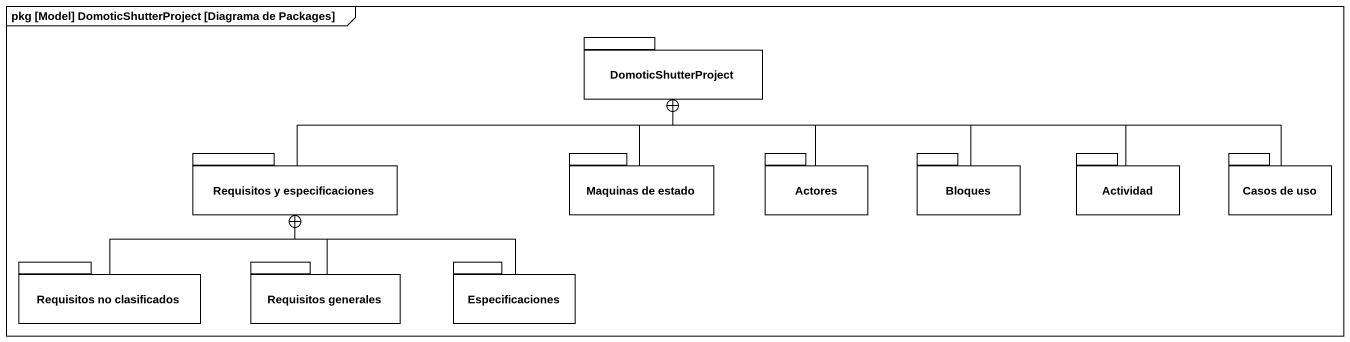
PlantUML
@startuml
mainframe pkg [Model] DomoticShutterProject [Diagrama de Packages]
package DomoticShutterProject {
}
package "Requisitos y especificaciones" as Requisitos_y {
}
package "Maquinas de estado" as Maquinas_de_estado {
}
package Actores {
}
package Bloques {
}
package Actividad {
}
package "Casos de uso" as Casos_de_uso {
}
package "Requisitos no clasificados" as Requisitos_no_clasificados {
}
package "Requisitos generales" as Requisitos_generales {
}
package Especificaciones {
}
Requisitos_y -right-+ DomoticShutterProject
Maquinas_de_estado -up-+ DomoticShutterProject
Actores -up-+ DomoticShutterProject
Bloques -left-+ DomoticShutterProject
Actividad -left-+ DomoticShutterProject
Casos_de_uso -left-+ DomoticShutterProject
Requisitos_no_clasificados -right-+ Requisitos_y
Requisitos_generales -up-+ Requisitos_y
Especificaciones -left-+ Requisitos_y
@enduml
